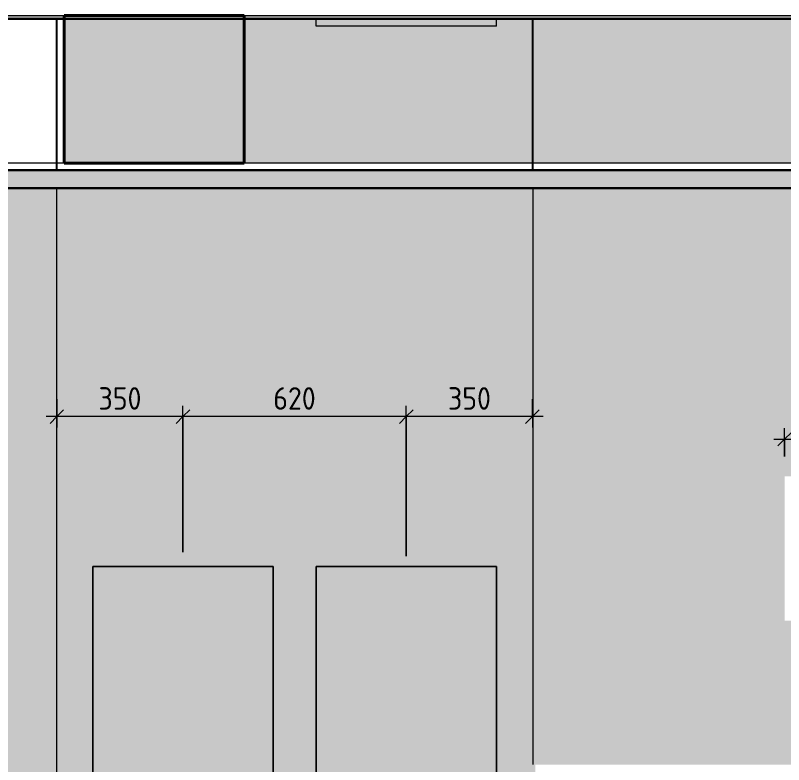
# Model space of a CAD drawing. Header units: millimetres. Extents: x 855 to 94006, y -3304 to 17933.
# Drawn here: x 51944 to 54077, y 1800 to 3880 of the extents above; entities that cross this region are included whole.
import ezdxf

# ---------------------------------------------------------------- set-up
doc = ezdxf.new("R2010")
doc.units = ezdxf.units.MM
for name, color, linetype, lineweight in [('A-ANNO-DIMS', 7, 'Continuous', 9), ('A-ANNO-DIMS-25', 7, 'Continuous', 9), ('A-FLOR', 7, 'Continuous', 9), ('A-GENM', 7, 'Continuous', 9), ('A-WALL-PATT', 7, 'Continuous', 9), ('I-WALL', 7, 'Continuous', 9)]:
    doc.layers.add(name, color=color, linetype=linetype, lineweight=lineweight)
for name, color, linetype, lineweight, true_color in [('A-CLNG-1', 7, 'Continuous', 9, 0x787878), ('A-CLNG-FNSH-1', 7, 'Continuous', 30, 0x3c3c3c), ('A-FLOR-1', 7, 'Continuous', 9, 0x787878), ('A-FLOR-FNSH-2', 7, 'Continuous', 40, 0x3c3c3c), ('I-FURN-13', 7, 'Continuous', 9, 0xd1d1d1), ('I-FURN-6', 7, 'Continuous', 9, 0xc0c0c0)]:
    doc.layers.add(name, color=color, linetype=linetype, lineweight=lineweight, true_color=true_color)
doc.layers.add('I-FURN-3', color=7, linetype='Continuous', lineweight=9, true_color=0xfbfbfb, transparency=0.7)
doc.styles.add('ISOCPEUR_2', font='isocpeur.ttf', dxfattribs={"width": 0.9, "height": 62.5})
doc.dimstyles.new('ISO-2_5_0_9К_БОЛЬШОЙ_1', dxfattribs={"dimscale": 304.8, "dimtxt": 62.248823, "dimasz": 0.123031, "dimexe": 0.098425, "dimexo": 0.246063, "dimgap": 0, "dimtad": 1, "dimdec": 0, "dimrnd": 10, "dimzin": 0, "dimdsep": 46, "dimtxsty": 'ISOCPEUR_2', "dimblk1": 'OBLIQUE', "dimblk2": 'OBLIQUE', "dimsah": 1, "dimcen": 0.09, "dimdle": 0.098425, "dimazin": 0, "dimtfac": 1, "dimtdec": 4, "dimtix": 1, "dimtmove": 0, "dimatfit": 3, "dimfxl": 1, "dimtvp": 1, "dimtolj": 1, "dimtzin": 0, "dimarcsym": 2})

# ---------------------------------------------------------------- blocks, each defined once
blk = doc.blocks.new('GM_Отверстие прямоугольное _в плите_ - Отверстие-21608348-Развертка 1_12-1')
at = {"layer": 'A-GENM'}
blk.add_hatch(color=256, dxfattribs=at).paths.add_polyline_path([(53610, 3850), (53610, 3870), (53110, 3870), (53110, 3850), (53185.9, 3850)])
for p, q in [((53110, 3850), (53110, 3870)), ((53610, 3850), (53610, 3870)), ((53610, 3850), (53110, 3850))]:
    blk.add_line(p, q, dxfattribs=at)
blk = doc.blocks.new('Мебель_универсальная - 1_5р-31046418-Развертка 1_12-1')
at = {"layer": 'I-FURN-3'}
blk.add_hatch(color=256, dxfattribs=at).paths.add_polyline_path([(61410, 850), (61490, 850), (61490, 2350), (60990, 2350), (60990, 850)])
at = {"layer": 'I-FURN-13'}
for p, q in [((60990, 850), (60990, 2350)), ((60990, 2350), (61490, 2350)), ((61490, 2350), (61490, 850)), ((61490, 850), (60990, 850))]:
    blk.add_line(p, q, dxfattribs=at)
at = {"layer": 'I-FURN-6'}
for p, q in [((61490, 2350), (60990, 2350)), ((60990, 2350), (60990, 850)), ((61490, 850), (61490, 2350)), ((60990, 850), (61490, 850))]:
    blk.add_line(p, q, dxfattribs=at)
blk = doc.blocks.new('DIMBLOCK27-Развертка 1_12-1')
at = {"layer": 'A-ANNO-DIMS-25'}
for p, q in [((53029.3, 2379), (53029.3, 2796.1)), ((53379.3, 2814.6), (53379.3, 2736.1)), ((53379.3, 2766.1), (53379.3, 2814.6)), ((53409.3, 2766.1), (53029.3, 2766.1)), ((53029.3, 2766.1), (53029.3, 2379))]:
    blk.add_line(p, q, dxfattribs=at)
at = {"layer": 'A-ANNO-DIMS-25', "lineweight": 20}
for p, q in [((53029.3, 2766.1), (53048, 2784.8)), ((53379.3, 2766.1), (53398, 2784.8)), ((53029.3, 2766.1), (53010.5, 2747.3)), ((53379.3, 2766.1), (53360.5, 2747.3))]:
    blk.add_line(p, q, dxfattribs=at)
at = {"layer": 'A-ANNO-DIMS-25', "color": 0, "insert": (53145, 2847.8), "char_height": 62.5, "width": 142.215, "attachment_point": 1, "line_spacing_factor": 1.149209, "style": 'ISOCPEUR_2'}
blk.add_mtext('350', dxfattribs=at)
blk = doc.blocks.new('_Oblique')
at = {"color": 0, "linetype": 'ByBlock', "lineweight": -2}
blk.add_line((-0.5, -0.5), (0.5, 0.5), dxfattribs=at)
blk = doc.blocks.new('DIMBLOCK28-Развертка 1_12-1')
at = {"layer": 'A-ANNO-DIMS-25'}
for p, q in [((52409.3, 2389.4), (52409.3, 2796.1)), ((53029.3, 2379), (53029.3, 2796.1)), ((53029.3, 2766.1), (52409.3, 2766.1)), ((52409.3, 2766.1), (52409.3, 2389.4)), ((53029.3, 2766.1), (53029.3, 2379))]:
    blk.add_line(p, q, dxfattribs=at)
at = {"layer": 'A-ANNO-DIMS-25', "lineweight": 20}
for p, q in [((52409.3, 2766.1), (52428, 2784.8)), ((53029.3, 2766.1), (53048, 2784.8)), ((52409.3, 2766.1), (52390.5, 2747.3)), ((53029.3, 2766.1), (53010.5, 2747.3))]:
    blk.add_line(p, q, dxfattribs=at)
at = {"layer": 'A-ANNO-DIMS-25', "color": 0, "insert": (52660, 2847.8), "char_height": 62.5, "width": 142.215, "attachment_point": 1, "line_spacing_factor": 1.149209, "style": 'ISOCPEUR_2'}
blk.add_mtext('620', dxfattribs=at)
blk = doc.blocks.new('DIMBLOCK29-Развертка 1_12-1')
at = {"layer": 'A-ANNO-DIMS-25'}
for p, q in [((52059.3, 2814.6), (52059.3, 2736.1)), ((52059.3, 2766.1), (52059.3, 2814.6)), ((52409.3, 2389.4), (52409.3, 2796.1)), ((52409.3, 2766.1), (52029.3, 2766.1)), ((52409.3, 2766.1), (52409.3, 2389.4))]:
    blk.add_line(p, q, dxfattribs=at)
at = {"layer": 'A-ANNO-DIMS-25', "lineweight": 20}
for p, q in [((52059.3, 2766.1), (52078, 2784.8)), ((52409.3, 2766.1), (52428, 2784.8)), ((52059.3, 2766.1), (52040.5, 2747.3)), ((52409.3, 2766.1), (52390.5, 2747.3))]:
    blk.add_line(p, q, dxfattribs=at)
at = {"layer": 'A-ANNO-DIMS-25', "color": 0, "insert": (52175, 2847.8), "char_height": 62.5, "width": 142.215, "attachment_point": 1, "line_spacing_factor": 1.149209, "style": 'ISOCPEUR_2'}
blk.add_mtext('350', dxfattribs=at)
blk = doc.blocks.new('DIMBLOCK44-Развертка 1_12-1')
at = {"layer": 'A-ANNO-DIMS-25'}
for p, q in [((54079.3, 2655.2), (54079.3, 2733.7)), ((55279.3, 2655.2), (55279.3, 2733.7)), ((54049.3, 2703.7), (55309.3, 2703.7)), ((54079.3, 2703.7), (54079.3, 2655.2)), ((55279.3, 2703.7), (55279.3, 2655.2))]:
    blk.add_line(p, q, dxfattribs=at)
at = {"layer": 'A-ANNO-DIMS-25', "lineweight": 20}
for p, q in [((54079.3, 2703.7), (54098, 2722.4)), ((55279.3, 2703.7), (55298, 2722.4)), ((54079.3, 2703.7), (54060.5, 2684.9)), ((55279.3, 2703.7), (55260.5, 2684.9))]:
    blk.add_line(p, q, dxfattribs=at)
at = {"layer": 'A-ANNO-DIMS-25', "color": 0, "insert": (54605.6, 2785.3), "char_height": 62.5, "width": 176.691, "attachment_point": 1, "line_spacing_factor": 1.149209, "style": 'ISOCPEUR_2'}
blk.add_mtext('1200', dxfattribs=at)

msp = doc.modelspace()

# ---------------------------------------------------------------- hatches: boundary and pattern name
at = {"layer": 'A-CLNG-1'}
for points in [[(56559.3, 3870), (56559.3, 3880), (38819.3, 3880), (38819.3, 3870), (55468.1, 3870)], [(48522.5, 3400), (56558.3, 3400), (56558.3, 3450), (38820.3, 3450), (38820.3, 3400), (48405.2, 3400)]]:
    msp.add_hatch(color=256, dxfattribs=at).paths.add_polyline_path(points)
at = {"layer": 'A-FLOR-1'}
h = msp.add_hatch(dxfattribs=at)
h.set_pattern_fill('FP_11', color=256, style=0, pattern_type=2)
h.set_pattern_definition([(45, (42935.52, 0), (-14.25598, 14.25598), []), (45, (42949.776, 0), (-14.25598, 14.25598), [25.202, -5.04, 0.8382, -4.202])])
h.paths.add_polyline_path([(47999.3, 3470), (48079.3, 3470), (48079.3, 3870), (47579.3, 3870), (47579.3, 3470), (47689, 3470)])
h.paths.add_polyline_path([(43159.3, 3470), (43579.3, 3470), (43579.3, 3870), (43079.3, 3870), (43079.3, 3470)])
h.paths.add_polyline_path([(52159.3, 3470), (52579.3, 3470), (52579.3, 3870), (52079.3, 3870), (52079.3, 3470), (52134.2, 3470)])
at = {"layer": 'A-WALL-PATT'}
h = msp.add_hatch(color=256, dxfattribs=at)
h.paths.add_polyline_path([(53379.3, 1800), (53380.3, 1800), (53380.3, 3400), (53379.3, 3400), (53379.3, 1937.6)])
h.paths.add_polyline_path([(53380.3, 3450), (53380.2, 3870), (53379.3, 3870), (53379.4, 3450)])
h = msp.add_hatch(color=256, dxfattribs=at)
h.paths.add_polyline_path([(51779.3, 50), (52058.3, 50), (52058.3, 3400), (48100.3, 3400), (48100.3, 460), (49009.3, 460), (49009.3, 50), (49279.3, 50), (49279.3, 3200), (51779.3, 3200), (51779.3, 1800)])
h.paths.add_polyline_path([(48139.3, 50), (48969.3, 50), (48969.3, 420), (48139.3, 420), (48139.3, 105.9)])
h.paths.add_polyline_path([(49120.3, 859), (49038.3, 859), (49038.3, 941), (49120.3, 941), (49120.3, 860)])
h.paths.add_polyline_path([(49051.3, 860), (49119.3, 860), (49119.3, 940), (49039.3, 940), (49039.3, 860), (49041.3, 860)])
h.paths.add_polyline_path([(49080.3, 862), (49041.3, 862), (49041.3, 938), (49117.3, 938), (49117.3, 862), (49106.3, 862)])
h.paths.add_polyline_path([(49080.3, 872), (49107.3, 872), (49107.3, 928), (49051.3, 928), (49051.3, 872), (49078.3, 872)])
h.paths.add_polyline_path([(49078.3, 873), (49052.3, 873), (49052.3, 927), (49106.3, 927), (49106.3, 873), (49080.3, 873)])
h = msp.add_hatch(color=256, dxfattribs=at)
h.paths.add_polyline_path([(53387.3, 0), (53387.3, 265.4), (53352, 265.4), (53387.3, 397.1), (53387.3, 1800), (53379.3, 1800), (53379.3, 3400), (52058.3, 3400), (52058.3, 50), (53380.3, 50), (53380.3, 0)])
h.paths.add_polyline_path([(53245.5, 850), (52779.3, 850), (52779.3, 2350), (53279.3, 2350), (53279.3, 850)])
h.paths.add_polyline_path([(52159.3, 850), (52159.3, 2350), (52659.3, 2350), (52659.3, 850), (52579.3, 850)])
h = msp.add_hatch(color=256, dxfattribs=at)
h.paths.add_polyline_path([(54580.3, 50), (54917.1, 50), (54917.1, 1800), (55717.1, 1800), (55717.1, 50), (55747.1, 50), (55747.1, 1800), (56159.3, 1800), (56159.3, 2060), (56558.3, 2060), (56558.3, 3400), (53380.3, 3400), (53380.3, 1800), (54580.3, 1800), (54580.3, 1351.7)])
h.paths.add_polyline_path([(54079.3, 2200), (54079.3, 2600), (55279.3, 2600), (55279.3, 2200), (54356.8, 2200)])
at = {"layer": 'I-WALL'}
h = msp.add_hatch(color=256, dxfattribs=at)
h.paths.add_polyline_path([(52779.3, 3470), (53379.3, 3470), (53379.3, 3870), (53279.3, 3870), (53279.3, 3850), (52779.3, 3850), (52779.3, 3870), (52579.3, 3870), (52579.3, 3470)])
h.paths.add_polyline_path([(55778.5, 3470), (56579.3, 3470), (56579.3, 3880), (56559.3, 3880), (56559.3, 3870), (56379.3, 3870), (56379.3, 3850), (56029.3, 3850), (56029.3, 3870), (53380.3, 3870), (53380.3, 3470), (55468.1, 3470)])

# ---------------------------------------------------------------- linework, layer by layer
at = {"layer": 'A-CLNG-FNSH-1'}
for p, q in [((38819.3, 3870), (56559.3, 3870)), ((56558.3, 3450), (38820.3, 3450)), ((38820.3, 3400), (56558.3, 3400))]:
    msp.add_line(p, q, dxfattribs=at)
at = {"layer": 'A-FLOR'}
msp.add_line((38798.7, 3880), (56579.3, 3880), dxfattribs=at)
at = {"layer": 'A-FLOR-FNSH-2'}
for p, q in [((52579.3, 3880), (52079.3, 3880)), ((52079.3, 3880), (52079.3, 3470)), ((52579.3, 3470), (52579.3, 3880)), ((52079.3, 3470), (52579.3, 3470))]:
    msp.add_line(p, q, dxfattribs=at)
at = {"layer": 'I-WALL'}
for p, q in [((52058.3, 3450), (52058.3, 3870)), ((52059.3, 3870), (52059.3, 3450)), ((53379.3, 3450), (53379.3, 3870)), ((53380.3, 3870), (53380.3, 3450)), ((52058.3, 3470), (48100.3, 3470)), ((52079.3, 3470), (52059.3, 3470)), ((53379.3, 3470), (52579.3, 3470)), ((56579.3, 3470), (53380.3, 3470)), ((52058.3, 3400), (52058.3, 50)), ((53380.3, 3400), (53380.3, 1800))]:
    msp.add_line(p, q, dxfattribs=at)

# ---------------------------------------------------------------- block references
at = {"layer": 'A-GENM'}
msp.add_blockref('GM_Отверстие прямоугольное _в плите_ - Отверстие-21608348-Развертка 1_12-1', (-330.7, 0), dxfattribs=at)
at = {"layer": 'I-FURN-13'}
for p in [(-8830.7, 0), (-8210.7, 0)]:
    msp.add_blockref('Мебель_универсальная - 1_5р-31046418-Развертка 1_12-1', p, dxfattribs=at)

# ---------------------------------------------------------------- dimensions: what is measured, and where the dimension line sits
at = {"layer": 'A-ANNO-DIMS'}
for base, p1, p2, override, picture, middle in [((52059.3, 2766.1), (52409.3, 2314.4), (52059.3, 2739.6), {"dimpost": '<>', "dimfxl": 550.734791}, 'DIMBLOCK29-Развертка 1_12-1', (52234.3, 2797.3)), ((52409.3, 2766.1), (53029.3, 2304), (52409.3, 2314.4), {"dimpost": '<>', "dimfxl": 620.086518}, 'DIMBLOCK28-Развертка 1_12-1', (52719.3, 2797.3)), ((53029.3, 2766.1), (53379.3, 2739.6), (53029.3, 2304), {"dimpost": '<>', "dimfxl": 558.770905}, 'DIMBLOCK27-Развертка 1_12-1', (53204.3, 2797.3)), ((55279.3, 2703.7), (54079.3, 2730.2), (55279.3, 2730.2), {"dimpost": '<>', "dimfxl": 1200}, 'DIMBLOCK44-Развертка 1_12-1', (54679.3, 2734.9))]:
    dim = msp.add_linear_dim(base=base, p1=p1, p2=p2, dimstyle='ISO-2_5_0_9К_БОЛЬШОЙ_1', override=override, dxfattribs=at)
    dim.commit()
    dim.dimension.update_dxf_attribs({"geometry": picture, "text_midpoint": middle})

doc.saveas('drawing.dxf')
